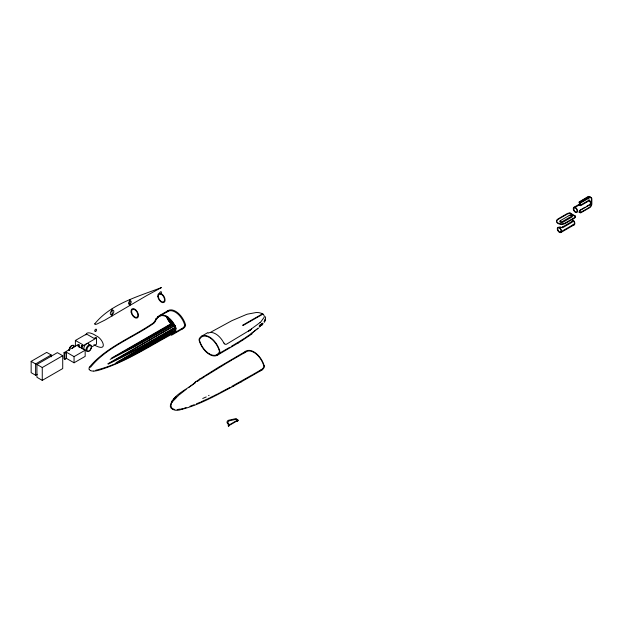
<?xml version="1.0" encoding="UTF-8"?>
<svg xmlns="http://www.w3.org/2000/svg" width="623" height="623" viewBox="0 0 623 623"><rect width="100%" height="100%" fill="white"/><g stroke="black" fill="none" stroke-linecap="round" stroke-linejoin="round"><path stroke-width="0.93" d="M85.842 334.933C86.301 331.436 91.067 333.048 93.115 334.084A24.959 14.407 60 0 1 96.355 335.953C102.631 338.437 108.192 351.559 96.355 346.045A24.959 14.407 60 0 1 93.933 344.721M175.826 330.003L175.888 328.96A6.565 6.331 -87.7 0 0 175.873 328.453M265.009 319.194L264.487 320.806M572.35 221.71L572.327 220.885M195.505 381.915C188.403 389.43 172.158 394.336 170.297 406.103M171.084 404.28L170.92 406.025M184.626 325.72L184.61 325.767A14.461 8.348 60 0 1 182.103 328.383M171.161 404.015L171.551 403.081M265.258 320.588L264.417 322.278M265.289 320.502L265.562 316.757M175.149 330.525L175.219 330.322A2.461 2.375 -67.8 0 0 175.289 330.05M90.46 367.336C106.611 347.128 133.135 337.783 153.85 323.251A5.646 4.369 89.2 0 0 154.224 322.885L155.104 321.741M89.408 367.149C105.926 347.245 131.928 337.604 152.845 323.298L153.165 323.096A5.669 4.361 -89.4 0 0 153.601 322.706L154.052 322.262M264.331 321.133L264.027 321.694M155.22 320.323L154.379 321.826A6.043 4.439 -84.7 0 1 154.021 322.223M175.016 330.805L174.876 331.039A3.746 3.746 0 0 1 174.549 331.467L173.124 332.721M171.753 402.707L174.861 398.813L176.317 397.412L173.996 399.764L178.957 395.083M261.637 324.357L261.73 324.225A7.46 3.123 -73.2 0 1 261.855 324.092L262.042 323.882A8.831 3.652 -72.7 0 1 262.213 323.726M156.155 319.692L155.906 320.121A3.66 1.153 -61 0 0 155.851 320.401A4.143 1.036 -61.8 0 0 155.688 320.783M261.325 324.785L261.426 324.63A5.311 2.36 -70.2 0 1 261.278 324.848A7.25 3.216 -70.1 0 1 261.123 325.035M155.984 318.999L155.773 319.326A3.59 1.277 -60.7 0 0 155.563 319.568M262.999 323.789L262.961 323.843A4.891 1.978 -72 0 1 262.797 324.022L262.758 324.116M171.629 401.703L172.548 400.449M172.112 402.108L172.563 401.453M156.28 319.498L157.627 317.917M259.223 325.969L259.534 325.588A8.963 4.166 -72.3 0 1 259.705 325.455L259.713 325.393M261.73 324.24L261.683 324.295A5.677 2.422 -73.7 0 0 261.512 324.435M156.225 318.68L157.44 317.263M174.409 398.377L173.35 399.507M174.829 398.845L173.809 399.927M260.936 325.229L260.951 325.206A10.934 4.735 -69.4 0 1 260.78 325.362A12.156 5.186 -69 0 1 260.546 325.588L260.531 325.627M174.775 331.989L174.65 332.121A5.669 5.233 -50.8 0 1 174.463 332.339L173.412 333.165M157.876 317.652L158.367 317.162M259.355 327.083L259.962 326.483M262.065 324.879L262.081 324.863A8.862 3.497 -71.2 0 0 262.322 324.614A8.465 3.38 -71.5 0 0 262.462 324.443A7.702 3.107 -71.8 0 0 262.594 324.334M175.912 396.929L174.495 398.299M158.164 316.515L158.444 316.258A15.092 8.714 60 0 1 175.094 325.876L175.343 326.421A7.694 7.64 -64.3 0 1 175.624 327.192L175.741 327.706A6.993 6.845 -84.1 0 1 175.803 328.01A6.728 6.518 -87.1 0 1 175.842 328.453M258.117 328.189L250.82 333.912L253.483 331.903M260.071 322.535L249.177 330.556L226.531 344.192A2.297 1.822 82.3 0 1 226.274 344.293L226.056 344.34M158.733 316.827L159.021 316.593A14.461 8.348 60 0 1 174.518 325.541L175.273 327.69M179.479 394.639L186.16 389.336M255.843 330.112L254.067 331.475M259.261 326.67L259.378 326.592A7.11 2.913 -67.7 0 0 259.526 326.499A8.956 3.629 -67.3 0 0 259.698 326.366L259.721 326.343M188.364 387.708L195.708 382.538M252.097 333.819L242.285 340.431M172.657 333.064L172.135 333.43M250.321 334.333L245.392 337.682M199.882 378.986L218.027 367.57L245.921 351.177M195.209 382.117L200.185 378.784M197.172 381.549L199.446 380.022M200.762 379.158L205.107 376.339M244.714 338.133L239.715 341.295M205.901 375.833L225.588 363.77M172.33 333.92L171.8 334.24C147.807 347.198 124.499 362.648 98.13 370.42A23.425 13.527 0 0 1 97.422 370.576A16.159 9.329 0 0 1 94.883 370.997L93.832 371.067M217.302 355.227L238.414 342.837M238.079 343.039L242.612 340.22M239.037 341.716L231.156 346.45M578.969 211.836L578.946 212.342L580.628 212.91L589.631 207.724A3.146 1.814 -60 0 0 591.85 203.877L591.85 198.994A3.146 1.814 -60 0 0 589.631 197.717L580.675 202.88L578.822 202.21L587.863 196.689A3.146 1.814 -60 0 1 590.074 197.756M226.383 363.302L231.717 360.156M229.638 347.346L216.983 354.689M232.472 359.712L245.618 352.081M37.232 374.291L35.597 375.233L31.15 372.671L31.15 361.371L46.709 352.392L51.156 354.954L51.156 356.839M75.391 346.614L75.391 340.454L86.511 334.037L94.065 338.398L95.623 337.502L96.51 338.009L96.51 344.176L91.511 347.066M31.15 361.371L35.597 363.941L51.156 354.954M36.928 364.455L57.386 352.641L62.721 355.725L62.721 368.559L42.263 380.373L36.928 377.289L36.928 364.455L42.263 367.531L62.721 355.725M79.176 344.947L77.618 345.843L85.172 350.204L85.172 356.372L74.059 362.788L66.497 358.42L64.94 359.323L64.052 358.809L64.052 352.649L78.28 344.433L79.176 344.947L79.176 347.587M64.052 352.649L64.94 353.155L66.497 352.26L74.059 356.621L85.172 350.204M81.395 348.358L81.395 345.71L82.952 344.815L75.391 340.454M81.395 345.71L82.283 346.224L96.51 338.009M159.309 315.659L168.202 310.519M159.566 316.235L168.008 311.352M172.33 322.994L111.649 358.023L135.432 345.64L167.883 327.223L171.886 324.918L172.33 322.994L172.773 323.251L172.33 325.338L136.149 345.921L110.178 359.393L172.773 323.251M174.604 325.276L107.826 363.824L122.614 356.629L143.119 345.563L174.993 327.355L174.993 326.327A13.208 7.624 60 0 1 167.338 316.912M175.047 325.533L108.27 364.081L132.964 351.645L175.437 327.612M174.993 326.327L175.437 326.07A13.208 7.624 60 0 1 167.782 316.655M176.052 328.033L115.956 362.726L138.181 351.302L175.709 330.058M175.624 328.788L118.323 361.877L142.099 349.495L174.549 331.078M172.135 334.154L181.636 328.671M171.457 335.267L183.123 328.539M201.611 336.194L207.841 332.604M262.665 314.319L262.556 313.992A2.492 1.441 -60 0 0 262.485 313.86L242.581 325.253L243.025 325.51L262.929 314.117A2.492 1.441 -60 0 1 262.999 314.249L263.023 314.304M589.187 200.614L589.187 200.084L580.293 205.216A2.99 1.721 60 0 0 579.406 204.702L579.406 202.078L588.299 196.946A3.146 1.814 -60 0 1 590.487 197.803M579.406 202.078L580.293 202.592L589.187 197.46A3.146 1.814 -60 0 1 591.414 198.745L591.414 203.62A3.146 1.814 -60 0 1 589.187 207.475L580.293 212.607L579.406 212.093L579.406 210.348M573.908 207.327L578.915 204.437M574.227 207.872L579.226 204.983M580.737 205.637L589.631 200.505L589.638 201.104M585.145 207.186L580.293 209.982L580.293 212.607M586.765 206.252L588.377 205.317M580.737 210.068L589.631 204.936M562.507 226.951L571.4 221.819A1.176 0.903 27.6 0 0 571.696 221.508M560.575 231.974L573.915 224.272M560.887 232.519L574.227 224.817M228.797 426.451L228.797 425.166L237.69 420.034L237.69 421.319M228.797 425.166L229.241 425.423L238.134 420.291L237.122 419.372A1.885 1.09 -60 0 0 236.436 419.209L229.342 420.798A1.573 0.911 -60 0 0 228.01 422.254A1.573 0.911 -60 0 0 228.415 423.64A1.885 1.09 -60 0 1 229.023 424.551M252.899 374.501L260.78 369.961M261.878 370.054L241.156 381.891M210.465 332.347L231.982 320.627L246.249 314.56A51.732 33.074 6 0 1 247.572 314.124L256.014 312.551A12.39 7.92 6 0 1 257.805 312.567L258.078 312.582A8.808 5.623 6 0 1 258.685 312.645A8.13 5.202 6 0 1 259.269 312.723L261.372 313.291A6.573 4.205 5.9 0 1 261.761 313.455L261.901 313.525M252.136 374.929L231.842 386.338M181.83 409.373C200.279 404.514 216.999 394.865 233.742 386.011M233.399 386.205L241.498 381.697M228.563 388.121L230.206 387.233M227.745 388.565L220.355 392.482M217.84 393.783L219.514 392.918M214.195 395.628L216.999 394.211M210.216 397.591L213.494 395.979M208.557 395.589L209.087 395.332M207.918 398.697L209.445 397.965M207.148 399.063L201.299 401.742M202.74 398.471L206.221 396.937M200.458 402.108L196.424 403.821M194.212 404.709L191.861 405.604M189.929 406.305L191.214 405.838M261.707 323.859L261.38 323.991A6.884 2.998 -69.5 0 0 261.084 324.186L261.053 324.209A10.147 4.439 -69.7 0 0 260.819 324.435A12.125 5.397 -70.5 0 0 260.554 324.645A13.106 5.965 -71.4 0 0 260.289 324.848A12.826 5.981 -72.4 0 0 260.017 325.042M580.426 210.2L579.997 210.263M184.587 408.018L186.16 407.543M183.107 408.415L181.503 408.805M180.452 409.031L177.08 409.56M170.305 406.18C170.336 409.685 176.605 411.39 180.078 409.747M179.837 409.802L182.087 409.319M95.778 370.226C123.089 363.614 146.701 346.801 171.294 333.951L171.489 333.835A5.599 1.324 -39.7 0 0 172.158 333.367M93.785 371.074L92.874 371.067A5.412 3.123 0 0 1 92.344 371.028L92.017 370.989A4.003 2.313 0 0 1 90.647 370.638M562.187 227.668L562.226 227.675A1.768 1.394 41.5 0 0 562.561 227.699A1.526 1.238 50 0 0 562.958 227.535L571.844 222.395A1.526 1.238 48.4 0 0 572.148 222.131A1.76 1.433 37.1 0 0 572.28 221.897M580.371 205.699L579.904 205.512A2.99 1.721 60 0 0 578.969 204.959L578.931 204.944M172.992 408.976L174.775 409.513M562.024 227.652L561.128 227.387M90.647 370.63L89.603 369.961A4.104 2.367 0 0 1 89.206 369.384M560.825 227.255L559.859 226.686M172.89 408.914L171.512 407.668L170.936 406.103M575.512 216.134A5.031 2.905 0 0 1 574.071 217.871L565.178 223.003A5.031 2.905 0 0 1 558.06 223.003A5.031 2.905 0 0 1 558.06 218.899L566.953 213.759A5.031 2.905 0 0 1 569.959 212.926L575.512 216.134L575.512 216.648A5.031 2.905 0 0 1 574.071 218.385L565.178 223.517A5.031 2.905 0 0 1 558.06 223.517A5.031 2.905 0 0 1 558.06 219.405L566.953 214.273A5.031 2.905 0 0 1 569.959 213.44L575.512 216.648M238.134 420.291L237.246 419.777L237.246 421.062M224.778 343.966L225.144 344.184A2.515 1.939 72.5 0 0 225.394 344.262M236.6 419.224L236.234 418.858A1.885 1.09 -60 0 0 235.549 418.695L228.454 420.284A1.573 0.911 -60 0 0 227.122 421.74A1.573 0.911 -60 0 0 227.527 423.126A1.885 1.09 -60 0 1 228.127 424.037L228.353 426.194M224.171 343.398L223.805 342.899M89.159 369.275L89.058 368.878A6.736 3.886 0 0 1 89.058 368.341L89.058 368.31A8.722 5.031 0 0 1 89.136 367.905A11.86 6.845 0 0 1 89.408 367.149M264.144 365.576L264.074 365.351A15.723 9.08 60 0 0 254.41 352.166A15.723 9.08 60 0 0 244.2 352.867M229.023 424.637L229.241 425.423M580.293 202.592L580.293 205.216M569.959 212.926L569.959 213.44M129.864 299.686L129.864 305.519M112.078 308.985L112.078 316.048M82.283 346.224L82.283 348.864M74.059 356.621L74.059 362.788M66.497 352.26L66.497 358.42M64.94 353.155L64.94 359.323M42.263 367.531L42.263 380.373M35.597 363.941L35.597 375.233M72.377 348.53A3.769 2.18 -60 0 1 75.741 346.59M69.176 350.422A3.769 2.18 -60 0 1 71.552 345.765A3.769 2.18 -60 0 1 74.48 346.7M69.309 350.508A3.146 1.814 -60 0 1 70.469 346.606A3.146 1.814 -60 0 1 73.343 346.053M85.53 350.297A3.769 2.18 -60 0 1 84.814 345.469A3.769 2.18 -60 0 1 89.136 344.792M174.993 327.355A14.461 8.348 60 0 1 166.17 315.954M167.408 311.757A14.461 8.348 60 0 1 184.587 324.583A1.885 1.09 60 0 1 184.649 325.658M157.72 317.722A6.736 1.075 -54 0 1 157.969 317.465M158.32 317.325A7.889 1.978 -59.2 0 1 158.678 316.982M175.281 327.706A6.736 6.58 89.4 0 1 175.343 328.119L175.382 328.64A6.362 6.09 88.2 0 1 175.398 329.162L175.367 329.489A6.129 5.7 89.3 0 1 175.328 329.933M155.376 320.868A6.471 4.26 -80.8 0 1 155.002 321.624M173.116 332.627A5.973 1.737 -41.1 0 1 172.672 332.962M158.016 316.585A7.834 1.737 -59.5 0 1 158.203 316.414M157.72 316.881A7.367 1.402 -57.3 0 1 157.923 316.679M157.354 317.457A7.048 1.044 -55 0 1 157.572 317.216M155.921 318.914A2.936 1.558 -63.9 0 1 156.178 318.571M175.772 330.143A3.31 3.263 -73.2 0 1 175.429 331.047A3.925 3.917 -50.9 0 1 175.343 331.272L175.304 331.327A4.384 4.345 -54.9 0 1 175.125 331.6L175.024 331.709A5.062 4.891 -53.5 0 1 174.79 332.004M173.404 333.297A5.88 1.83 -42 0 1 172.75 333.764M172.766 333.671A5.7 1.558 -41.1 0 1 172.298 333.983M181.324 329.139A15.092 8.714 60 0 0 185.444 326A2.515 1.441 60.2 0 0 185.428 324.349A15.092 8.714 60 0 0 176.107 311.586A15.092 8.714 60 0 0 166.271 312.357M173.381 326.148A15.092 8.714 60 0 1 166.497 316.453M259.947 326.179A10.957 4.439 -67.3 0 1 259.721 326.359M262.065 324.887A8.52 3.317 -70.7 0 1 261.917 325.027A7.803 3.029 -70.6 0 1 261.792 325.144A6.487 2.5 -70.3 0 1 261.551 325.315A4.026 1.565 -70.6 0 1 261.325 325.463M261.107 324.965A9.197 3.995 -69.5 0 1 260.951 325.144M260.531 325.774A13.06 5.498 -68.5 0 1 260.071 326.187M262.984 323.057A4.33 1.729 -71.5 0 0 262.805 323.181A6.713 2.687 -71.5 0 0 262.548 323.407A8.115 3.302 -72.2 0 0 262.384 323.524M262.221 323.719A8.777 3.574 -72.2 0 1 262.376 323.571M259.713 325.362A10.918 5.148 -72.8 0 1 259.908 325.159M261.925 313.517A4.291 1.285 17.5 0 1 262.182 313.642A4.275 1.199 18.1 0 1 262.408 313.79M262.976 314.047A4.283 1.269 17 0 1 263.459 314.397L264.347 316.204A11.915 6.059 -5.3 0 1 264.183 317.271L260.866 321.803A51.787 26.306 -5.4 0 1 260.048 322.527M258.296 328.064A68.561 39.584 0 0 1 257.135 329.069M224.786 343.919A2.897 2.056 65.7 0 1 224.28 343.452M223.821 342.891A3.582 2.328 63.8 0 1 223.626 342.557L223.532 342.416A15.092 8.714 60 0 0 208.152 333.149M259.62 370.81A15.723 9.08 60 0 0 264.043 367.648L264.168 367.375A3.146 1.814 60 0 0 264.144 365.584M260.897 369.852A15.092 8.714 60 0 0 263.646 367.188L263.747 366.963A2.523 1.456 60 0 0 263.755 365.615L263.708 365.46A15.092 8.714 60 0 0 245.485 352.299M560.731 220.433A1.262 0.724 0 0 0 560.731 221.461A1.262 0.724 0 0 0 562.507 221.461L571.4 216.329A1.262 0.724 0 0 0 571.4 215.301A1.262 0.724 0 0 0 569.624 215.301L560.287 220.69A1.885 1.09 0 0 0 560.287 222.232A1.885 1.09 0 0 0 562.951 222.232L571.844 217.1A1.885 1.09 0 0 0 571.844 215.558A1.885 1.09 0 0 0 569.181 215.558M562.483 226.928A1.184 0.841 20.9 0 1 562.032 227.029M572.233 220.106A2.36 1.363 60 0 1 574.196 222.154A2.36 1.363 60 0 1 573.806 224.327M572.187 219.561A2.99 1.721 60 0 1 574.803 222.956A2.99 1.721 60 0 1 573.012 224.81M588.922 199.882A2.99 1.721 60 0 1 590.853 203.378A2.99 1.721 60 0 1 589.008 204.78M588.743 200.287A2.36 1.363 60 0 1 590.331 202.545A2.36 1.363 60 0 1 589.701 204.336M94.789 323.804L95.062 324.482L96.83 324.092L104.866 320.129L146.249 295.847L161.412 287.569C138.259 296.501 110.949 303.775 94.789 323.804M251.56 329.17L248.413 331.21L251.56 329.17M131.655 312.271A4.462 2.578 60 0 0 136.819 317.317A4.462 2.578 60 0 0 135.783 310.519A4.462 2.578 60 0 0 131.655 312.271M158.374 296.883A4.4 2.539 60 0 0 163.467 301.859A4.4 2.539 60 0 0 162.447 295.154A4.4 2.539 60 0 0 158.374 296.883M157.845 296.688A5.171 2.983 60 0 0 163.826 302.537A5.171 2.983 60 0 0 162.626 294.663A5.171 2.983 60 0 0 157.845 296.688M131.118 312.076A5.233 3.022 60 0 0 137.177 317.995A5.233 3.022 60 0 0 135.962 310.028A5.233 3.022 60 0 0 131.118 312.076M130.207 303.892A1.885 1.09 -60 0 0 130.807 300.971A1.885 1.09 -60 0 0 128.572 302.949A1.885 1.09 -60 0 0 130.207 303.892M112.537 314.233A2.515 1.448 -60 0 0 113.331 310.34A2.515 1.448 -60 0 0 110.357 312.972A2.515 1.448 -60 0 0 112.537 314.233M160.773 293.69A1.254 0.724 -60 0 0 161.17 291.743A1.254 0.724 -60 0 0 159.683 293.059A1.254 0.724 -60 0 0 160.773 293.69M95.856 331.171A1.254 0.724 -60 0 0 96.254 329.224A1.254 0.724 -60 0 0 94.766 330.54A1.254 0.724 -60 0 0 95.856 331.171M89.424 350.733A3.769 2.18 -60 0 0 90.615 344.885A3.769 2.18 -60 0 0 86.153 348.841A3.769 2.18 -60 0 0 89.424 350.733M89.751 350.554A3.146 1.814 -60 0 0 90.748 345.687A3.146 1.814 -60 0 0 87.033 348.981A3.146 1.814 -60 0 0 89.751 350.554M209.453 353.926A15.092 8.714 60 0 0 219.234 352.182A2.515 1.448 60 0 0 219.234 350.539A15.092 8.714 60 0 0 209.453 337.502A15.092 8.714 60 0 0 199.672 339.247A2.515 1.448 60 0 0 199.672 340.89A15.092 8.714 60 0 0 209.453 353.926M209.453 354.44A15.723 9.08 60 0 0 219.646 352.626A3.146 1.814 60 0 0 219.646 350.57A15.723 9.08 60 0 0 209.453 336.988A15.723 9.08 60 0 0 199.267 338.803A3.146 1.814 60 0 0 199.267 340.859A15.723 9.08 60 0 0 209.453 354.44M557.764 229.412A2.36 1.363 60 0 0 560.521 232.005A2.36 1.363 60 0 0 559.898 228.384A2.36 1.363 60 0 0 557.764 229.412M557.336 229.272A2.99 1.721 60 0 0 560.825 232.558A2.99 1.721 60 0 0 560.03 227.971A2.99 1.721 60 0 0 557.336 229.272M573.339 209.25A2.99 1.721 60 0 0 576.828 212.529A2.99 1.721 60 0 0 576.041 207.95A2.99 1.721 60 0 0 573.339 209.25M573.775 209.39A2.36 1.363 60 0 0 576.532 211.984A2.36 1.363 60 0 0 575.901 208.362A2.36 1.363 60 0 0 573.775 209.39"/></g></svg>
